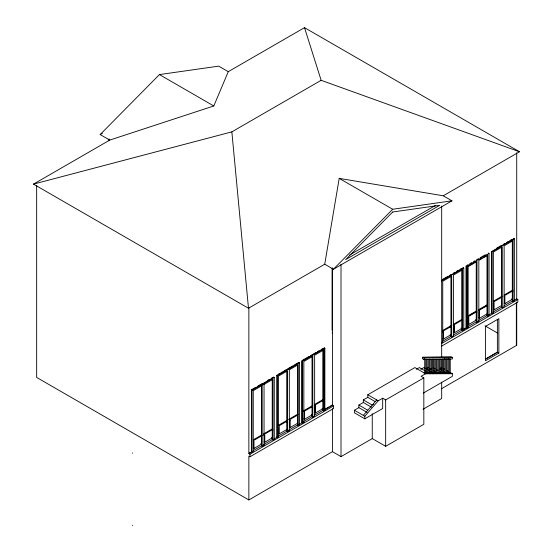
<?xml version="1.0" encoding="UTF-8"?>
<svg xmlns="http://www.w3.org/2000/svg" width="553" height="553" viewBox="0 0 553 553"><rect width="100%" height="100%" fill="white"/><g stroke="black" fill="none" stroke-linecap="round" stroke-linejoin="round"><path stroke-width="0.83" d="M324.729 264.223L339.203 178.377L443.257 195.79L451.96 200.815L333.431 269.249L324.729 264.223L248.484 308.242L33.498 184.121L109.743 140.103L213.797 105.969L228.271 71.669L304.516 27.65L519.502 151.771L443.257 195.79M422.831 357.19L422.34 358.627L423.826 359.491L452.202 359.035L452.686 357.591L451.2 356.733L422.831 357.19L424.317 358.047L452.686 357.591M423.826 359.491L424.317 358.047M363.328 415.386L376.724 399.923M367.054 412.379L358.869 407.651L354.404 410.229L354.404 412.808L364.821 418.821L364.821 416.243L378.211 400.78L382.676 398.201L385.655 399.923L423.826 377.886L423.826 424.275L385.655 446.312L372.259 438.584L341.007 456.626L332.45 451.683L248.857 499.947L36.657 377.429L36.657 185.849M109.743 140.103L100.162 134.566L159.423 74.579L218.684 66.139L228.271 71.669M333.431 269.249L392.692 209.255L451.96 200.815M100.162 134.566L102.395 133.28M33.498 184.121L231.859 131.863L321.141 80.309L519.502 151.771M349.655 254.988L435.46 205.453M255.673 387.328L251.207 389.906L251.954 390.335L274.274 377.45L274.274 439.31L272.968 440.064L272.228 439.635L263.297 444.785L264.044 445.213L264.044 435.287L264.783 434.907L264.783 442.206L264.044 441.778M257.905 386.042L262.371 383.464M267.576 380.457L269.062 379.6M271.295 378.307L272.781 377.45M277.993 374.443L279.479 373.586M280.972 372.722L282.459 371.865M283.945 371.008L286.178 369.715M287.664 368.858L292.876 365.851M294.362 364.994L298.827 362.415L299.567 362.844L299.567 424.704L298.267 425.457L297.521 425.029L288.597 430.179L289.337 430.607L289.337 420.681L290.083 420.301L290.083 427.6L289.337 427.172M302.546 360.266L309.245 356.402M310.731 355.544L315.943 352.538M317.429 351.673L318.915 350.816M321.148 349.531L322.634 348.666M442.932 279.217L448.137 276.21M449.63 275.353L451.117 274.488M453.349 273.203L454.836 272.346M456.322 271.482L458.555 270.196M460.048 269.339L461.534 268.475M466.739 265.468L468.232 264.611M469.718 263.753L471.951 262.461M473.437 261.604L474.923 260.746M476.416 259.882L478.649 258.597M480.135 257.739L485.34 254.733M496.504 248.29L501.709 245.276M503.202 244.419L504.689 243.562M506.921 242.269L508.407 241.412M509.894 240.555L511.387 239.698M273.901 377.236L251.58 390.121L251.58 451.981L248.857 453.55L248.857 307.496M299.201 362.63L276.873 375.515L276.873 437.375L273.901 439.096M441.812 280.288L463.393 267.832M513.986 238.62L491.665 251.511L491.665 313.371L488.693 315.086M276.507 375.3L277.247 375.729L299.567 362.844M303.846 418.794L304.592 419.229L304.592 411.923L303.846 412.351L303.846 422.236L302.546 422.983L301.8 422.554L301.8 360.694L302.546 361.123L324.867 348.238L324.867 410.098L323.567 410.851L322.821 410.423L314.636 415.144M441.446 280.938L463.767 268.046L463.767 329.906L462.46 330.659L461.72 330.231L453.536 334.952M467.299 317.125L468.045 317.553L468.045 327.438L466.739 328.192L465.999 327.756L465.999 265.896L466.739 266.332L489.059 253.44L489.059 315.3L487.76 316.053L487.013 315.625L478.829 320.346M491.292 251.297L492.039 251.726L514.359 238.834L514.359 300.694L513.06 301.447L512.313 301.019L504.129 305.747M468.419 266.007L469.905 265.15M471.391 264.286L473.624 263M475.11 262.143L476.603 261.279L476.603 311.325L467.672 316.482L467.672 266.435M479.949 259.35L481.435 258.486M483.668 257.2L485.154 256.343M253.253 440.706L262.184 435.55L262.184 385.503L253.253 390.66L253.253 451.448L251.954 452.195L251.207 451.766M263.297 384.003L264.044 384.432L272.968 379.275L272.968 429.322L264.044 434.478L263.297 434.05L272.228 428.893L272.968 429.322M312.777 356.291L303.846 361.448L303.846 411.494L312.777 406.337L312.777 356.291L312.03 355.862M314.636 405.266L323.567 400.109L323.567 350.063L314.636 355.22L314.636 416.008L312.777 417.08L312.03 416.651L303.106 421.808L303.846 422.236M442.746 331.302L451.677 326.146L451.677 276.099L442.746 281.256L442.746 342.044L441.446 342.798M453.536 325.074L462.46 319.917L462.46 269.871L453.536 275.028L453.536 335.816L451.677 336.888L450.93 336.459L442.746 341.18M467.299 266.221L468.045 266.65L476.969 261.493L476.969 311.539L468.045 316.696L467.299 316.268L476.23 311.111L476.969 311.539M504.129 295.862L513.06 290.705L513.06 240.659L504.129 245.815L504.129 306.604L502.269 307.675L501.523 307.247L493.338 311.975M253.253 439.849L261.438 435.121L262.184 435.55M278.553 425.243L286.737 420.515L287.477 420.944L287.477 370.897L278.553 376.054L278.553 426.1L287.477 420.944M298.267 414.715L289.337 419.872L289.337 369.826L298.267 364.669L298.267 414.715L297.521 414.287L288.597 419.444L290.083 420.301M312.777 406.337L312.03 405.909L303.106 411.066L304.592 411.923M314.636 404.409L322.821 399.681L323.567 400.109M442.746 330.445L450.93 325.717L451.677 326.146M453.536 324.217L461.72 319.489L462.46 319.917M478.829 309.611L487.013 304.883L487.76 305.311L487.76 255.265L478.829 260.422L478.829 310.468L487.76 305.311M493.338 301.233L501.523 296.505L502.269 296.94L502.269 246.894L493.338 252.044L493.338 302.09L502.269 296.94M504.129 295.005L512.313 290.277L513.06 290.705M478.463 310.254L487.387 305.097L487.387 255.051M314.263 405.909L315.01 405.48L315.01 412.78M453.163 325.717L453.909 325.288L453.909 332.595M486.647 306.39L487.387 305.961L487.387 315.839M253.253 441.564L254 441.135L254 448.435L253.253 448.006M261.438 436.842L262.184 436.407L262.184 446.292L261.438 445.863L253.253 450.584M272.228 430.607L272.968 430.179L272.968 440.064M286.737 422.236L287.477 421.801L287.477 431.686L286.737 431.257L278.553 435.978M297.521 416.008L298.267 415.573L298.267 425.457M312.777 417.08L312.777 407.202L312.03 407.63L311.291 407.202M314.636 406.123L315.383 405.695L315.383 413.001L314.636 412.566M322.821 401.402L323.567 400.966L323.567 410.851M442.746 332.159L443.492 331.731L443.492 339.037L442.746 338.609M451.677 336.888L451.677 327.01L450.93 327.438L450.183 327.01M453.536 325.931L454.276 325.503L454.276 332.809L453.536 332.374M468.045 317.553L468.785 317.125L468.785 324.431L468.045 324.003M476.23 321.853L476.969 322.281L476.969 312.404L476.23 312.832L476.23 321.853L467.299 327.01L468.045 327.438M487.013 306.604L487.76 306.175L487.76 316.053M504.129 296.719L504.875 296.29L504.875 303.597L504.129 303.168M511.573 291.569L512.313 291.998L513.06 291.569L513.06 301.447M254 448.435L261.438 444.142L260.691 443.713M264.783 442.206L272.228 437.914L271.482 437.485M278.553 433.4L279.293 433.835L286.737 429.536M290.083 427.6L297.521 423.308M304.592 419.229L312.03 414.93L311.291 414.501M315.383 413.001L322.821 408.702L322.081 408.273M443.492 339.037L450.93 334.738L450.183 334.309M454.276 332.809L461.72 328.51L460.974 328.081M468.785 324.431L476.23 320.132L475.483 319.703M478.829 317.775L479.575 318.203L487.013 313.904M493.338 309.397L494.085 309.825L501.523 305.526M504.875 303.597L512.313 299.297L511.573 298.869M324.846 409.255L329.187 406.745M330.632 405.909L332.083 405.072L333.57 405.937L333.57 408.515L249.977 456.771L248.857 456.128L248.857 499.947M463.767 329.049L465.253 328.192M287.111 431.471L288.97 430.393M299.201 424.49L302.173 422.769L302.173 360.909L324.493 348.024L324.493 409.884L332.45 405.287L332.45 267.825M462.094 330.445L466.366 327.977M478.463 320.996L476.603 322.067L476.603 312.189M513.986 300.479L516.716 298.903L516.716 152.849M262.184 446.292L264.044 445.213M276.507 437.16L277.247 437.589L278.553 436.842L278.553 426.909L279.293 426.529L279.293 433.835M287.477 431.686L289.337 430.607M476.969 322.281L478.829 321.21L478.829 311.277L479.575 310.897L479.575 318.203M491.292 313.157L492.039 313.586L493.338 312.832L493.338 302.906L494.085 302.519L494.085 309.825M248.857 453.55L249.977 454.2L333.57 405.937M441.702 343.503L517.836 299.546L517.836 302.125L441.702 346.081M375.238 401.637L367.793 397.344L367.793 394.766L414.895 367.572L425.568 373.731L452.354 373.738L452.354 376.31L423.335 393.065M371.519 407.222L363.328 402.494L363.328 399.923L367.793 397.344M416.381 369.293L419.361 367.572L425.312 371.008M358.869 407.651L358.869 405.072L363.328 402.494M420.847 369.293L423.826 367.572L425.312 368.429M426.798 368.429L428.285 367.572M429.778 369.293L431.264 368.429M425.568 373.731L421.103 376.31L423.826 377.886M373.745 404.215L372.259 405.072L363.328 399.923M440.195 368.429L441.681 367.572M364.821 418.821L382.676 408.515L382.676 398.201M485.465 359.049L497.375 352.171L498.861 353.035L498.861 318.666L485.465 326.401L485.465 360.763L498.861 353.035M485.465 359.18L497.375 352.309L497.375 319.523M441.335 388.821L516.716 345.3L516.716 302.339M423.08 409.241L441.681 398.506L441.681 382.178M445.891 373.607L446.9 373.586L446.9 359.008L445.891 359.021L445.891 373.607L444.778 372.957L444.778 358.379M423.826 372.729L425.312 372.729M426.798 372.729L428.285 372.729L426.798 371.872M429.778 372.729L431.264 372.729M433.497 372.729L434.983 372.729M437.216 372.729L438.494 372.729M439.981 372.729L445.4 372.729M446.886 372.729L450.612 372.729L452.354 373.738M446.9 373.531L444.778 372.888M513.619 238.405L514.359 238.834M512.313 240.23L513.06 240.659M488.32 253.011L489.059 253.44M159.423 74.579L213.797 105.969M339.203 178.377L392.692 209.255M512.313 291.141L513.06 291.569M463.02 267.617L463.767 268.046M516.343 298.689L517.836 299.546M462.46 269.871L461.72 269.442L461.72 319.489M450.93 275.671L451.677 276.099M488.32 314.871L489.059 315.3M476.23 311.975L476.969 312.404M484.974 325.814L497.672 333.148M516.716 345.3L516.343 345.086L516.343 302.125M450.93 326.581L451.677 327.01M443.167 368.429L444.653 369.293M446.886 370.579L448.379 371.436M449.126 372.888L450.246 373.531L450.246 358.952L449.236 358.973L449.236 373.551L450.246 373.531L448.124 372.888L448.124 358.323M440.195 369.293L441.681 370.151M443.167 371.008L444.653 371.872M445.78 372.888L446.9 373.586M442.435 372.888L443.547 373.531L441.432 372.888M433.497 368.001L434.983 368.865M436.469 369.722L437.962 370.579M440.195 371.872L441.681 372.729M439.089 372.888L440.202 373.531L438.087 372.888M429.778 368.429L431.264 369.293M433.497 370.579L434.983 371.436M435.743 372.888L436.856 373.531L434.741 372.888M426.798 369.293L428.285 370.151M429.778 371.008L431.264 371.872M432.398 372.888L433.511 373.531L431.395 372.888M429.052 372.888L430.165 373.531L428.05 372.888M425.706 372.888L426.819 373.531L424.704 372.888M332.45 330.542L332.083 330.328L332.083 268.468M332.083 332.906L332.45 333.12M324.127 347.809L324.867 348.238M323.567 350.063L322.821 349.634L322.821 399.681M367.793 394.766L378.211 400.78M358.869 405.072L367.793 410.229M354.404 410.229L364.821 416.243M323.567 400.966L322.821 400.538L322.821 410.423M273.528 377.022L274.274 377.45M324.127 409.669L324.867 410.098M312.03 406.766L312.777 407.202M262.184 385.503L261.438 385.075L261.438 435.121M298.827 424.275L299.567 424.704M272.228 429.75L272.968 430.179M277.806 436.407L278.553 436.842M263.297 434.907L264.044 435.335M249.603 452.693L249.977 452.907M132.388 452.976L132.734 453.184M132.388 525.15L132.734 525.35M304.516 27.65L321.141 80.309M231.859 131.863L248.484 308.242M512.313 241.094L512.313 290.277M512.313 291.963L512.313 301.019M502.269 307.675L502.269 297.797L501.523 298.226L501.523 307.247M501.523 247.322L501.523 296.505M492.039 251.726L492.039 313.586M487.013 254.836L487.013 304.883M487.013 305.74L487.013 315.625M479.202 310.682L479.202 317.989M476.23 261.064L476.23 311.111M468.045 266.65L468.045 316.696M467.672 317.339L467.672 327.224M466.739 266.332L466.739 328.192M462.46 330.659L462.46 320.781L461.72 321.21L461.72 330.231M450.93 276.535L450.93 325.717M450.93 327.404L450.93 336.459M443.547 359.063L443.547 373.641M442.545 359.077L442.545 373.655L441.432 373.012L441.432 359.284M441.681 206.055L441.681 357.21M440.202 359.118L440.202 373.697M439.2 359.132L439.2 373.71L438.087 373.068L438.087 359.332M436.856 359.167L436.856 373.752M435.854 359.187L435.854 373.766M434.741 359.388L434.741 373.123M433.511 373.8L433.511 359.222L432.508 359.243L432.508 373.821M431.395 359.436L431.395 373.171M430.165 373.856L430.165 359.277L429.163 359.291L429.163 373.869M428.05 359.485L428.05 373.227M426.819 373.911L426.819 359.332L425.817 359.346L425.817 373.925M424.704 359.54L424.704 373.282M385.655 399.923L385.655 446.312M372.259 413.665L372.259 438.584M341.007 264.175L341.007 456.626M332.45 408.729L332.45 451.683M312.03 356.726L312.03 405.909M312.03 407.596L312.03 416.651M302.546 361.123L302.546 422.983M297.521 365.104L297.521 414.287M297.521 415.967L297.521 425.029M289.71 420.086L289.71 427.386M286.737 370.469L286.737 420.515M286.737 421.372L286.737 431.257M277.247 375.729L277.247 437.589M272.228 378.846L272.228 428.893M272.228 430.573L272.228 439.635M264.417 434.693L264.417 441.992M264.044 384.432L264.044 434.478M261.438 436.801L261.438 445.863M251.954 390.335L251.954 452.195M249.977 454.2L249.977 456.771M109.086 138.893L109.086 140.621M392.692 212.006L345.687 259.592L439.697 205.315L392.692 212.006"/></g></svg>
